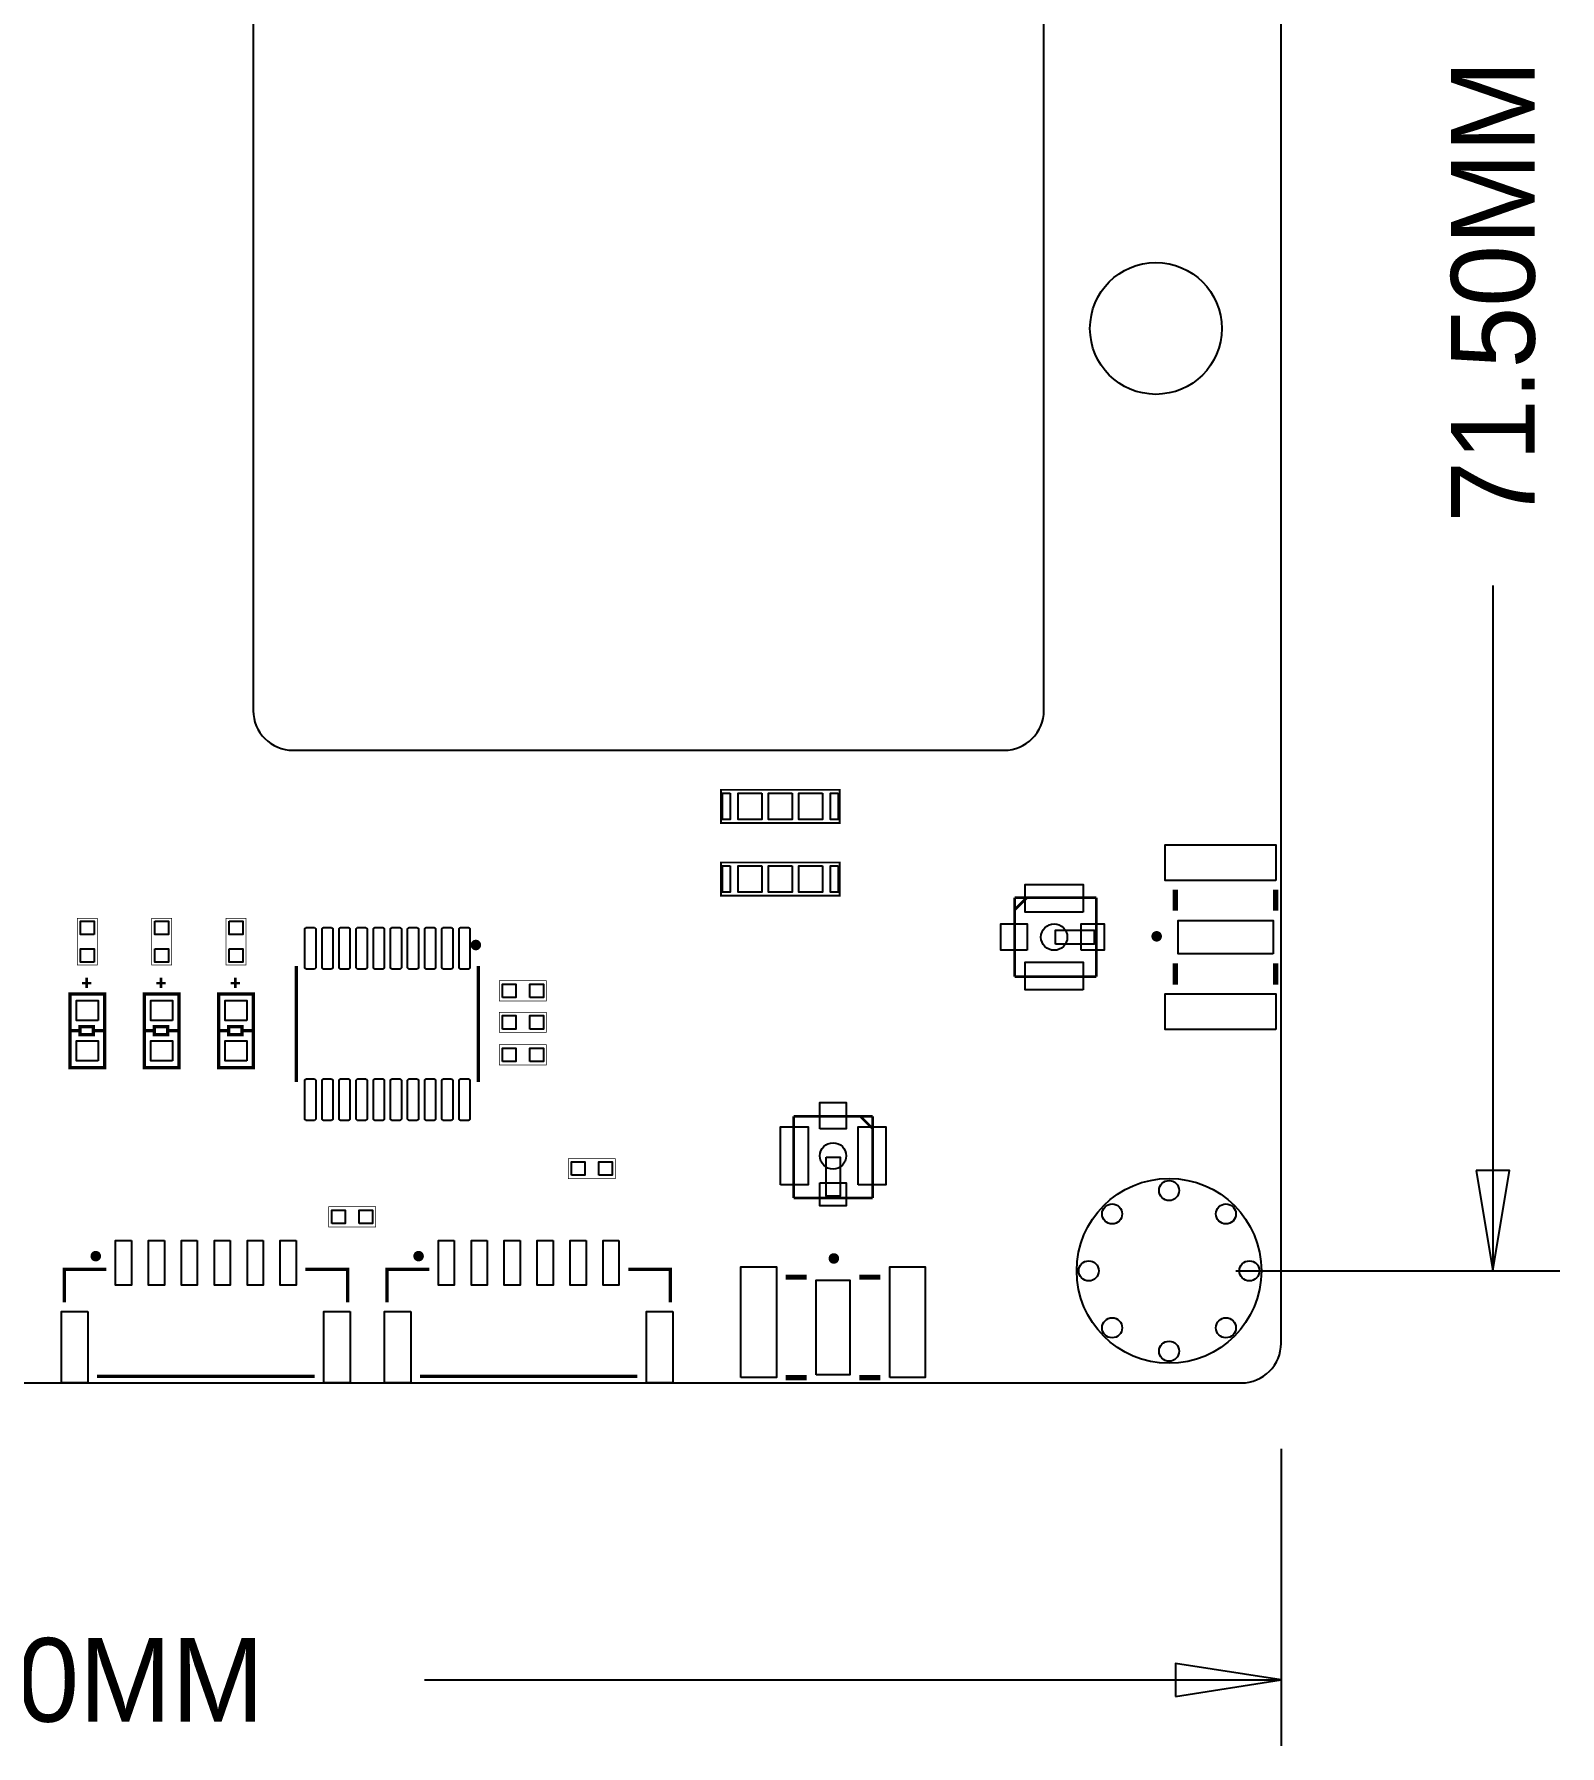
# Model space of a CAD drawing. Extents: x -13 to 91, y -14 to 91.
# Drawn here: x 32.7 to 90.6, y -13.8 to 51.2 of the extents above; entities that cross this region are included whole.
import ezdxf

# ---------------------------------------------------------------- set-up
doc = ezdxf.new("R2010")
doc.units = 0
for name, color, linetype in [('BG_DIMENSION', 85, 'CONTINUOUS'), ('BG_OUTLINE', 3, 'CONTINUOUS'), ('PG_SILKSCREEN_TOP', 7, 'CONTINUOUS'), ('PIN_TOP', 3, 'CONTINUOUS')]:
    doc.layers.add(name, color=color, linetype=linetype)

msp = doc.modelspace()

# ---------------------------------------------------------------- linework, layer by layer
at = {"layer": 'BG_DIMENSION'}
for points in [[(88.0364, 30.2451), (88.0364, 4.25)], [(87.4014, 8.06), (88.0364, 4.25), (88.6714, 8.06), (87.4014, 8.06)], [(78.29, 4.25), (90.5764, 4.25)], [(80, -2.5), (80, -13.7649)], [(76, -11.8899), (80, -11.2649), (76, -10.6399), (76, -11.8899)], [(47.4916, -11.2649), (80, -11.2649)]]:
    msp.add_lwpolyline(points, dxfattribs=at)
at = {"layer": 'BG_OUTLINE'}
for points in [[(1.4999, 0), (78.5001, 0, 0.414214), (80, 1.4999), (80, 78.5001, 0.414214), (78.5001, 80), (1.4999, 80, 0.414214), (0, 78.5001), (0, 1.4999, 0.414214), (1.4999, 0)], [(42.4999, 24), (69.5001, 24, 0.414214), (71, 25.4999), (71, 54.5001, 0.414214), (69.5001, 56), (42.4999, 56, 0.414214), (41, 54.5001), (41, 25.4999, 0.414214), (42.4999, 24)]]:
    msp.add_lwpolyline(points, format="xyb", dxfattribs=at)
at = {"layer": 'PG_SILKSCREEN_TOP'}
for points, const_width in [([(58.75, 21.24), (63.25, 21.24), (63.25, 22.5), (58.75, 22.5), (58.75, 21.24)], 0.07), ([(58.75, 18.48), (63.25, 18.48), (63.25, 19.74), (58.75, 19.74), (58.75, 18.48)], 0.07), ([(69.89, 15.41), (69.89, 18.41)], 0.1001), ([(69.89, 18.41), (72.99, 18.41)], 0.1001), ([(70.354, 18.4083), (69.8908, 17.9452)], 0.1001), ([(69.883, 17.945), (70.327, 18.389)], 0.05), ([(72.99, 18.41), (72.99, 15.41)], 0.1001), ([(75.99, 17.91), (75.99, 18.71)], 0.2), ([(79.8, 17.91), (79.8, 18.71)], 0.2), ([(34.322, 15.9766), (34.322, 17.6276), (35.084, 17.6276), (35.084, 15.8496), (34.322, 15.8496), (34.322, 15.9766)], 0.0254), ([(37.9048, 17.5006), (37.9048, 15.8496), (37.1428, 15.8496), (37.1428, 17.6276), (37.9048, 17.6276), (37.9048, 17.5006)], 0.0254), ([(40.7256, 17.5006), (40.7256, 15.8496), (39.9636, 15.8496), (39.9636, 17.6276), (40.7256, 17.6276), (40.7256, 17.5006)], 0.0254), ([(42.6383, 15.8144), (42.6383, 11.4144)], 0.127), ([(49.5383, 15.8144), (49.5383, 11.4144)], 0.127), ([(75.99, 15.11), (75.99, 15.91)], 0.2), ([(79.8, 15.11), (79.8, 15.91)], 0.2), ([(34.4998, 15.1638), (34.8554, 15.1638)], 0.1), ([(34.6776, 15.367), (34.6776, 14.986)], 0.1), ([(37.3206, 15.1638), (37.6762, 15.1638)], 0.1), ([(37.4984, 15.367), (37.4984, 14.986)], 0.1), ([(40.1414, 15.1638), (40.497, 15.1638)], 0.1), ([(40.3192, 15.367), (40.3192, 14.986)], 0.1), ([(50.4698, 15.2527), (52.1208, 15.2527), (52.1208, 14.4907), (50.3428, 14.4907), (50.3428, 15.2527), (50.4698, 15.2527)], 0.0254), ([(72.99, 15.41), (69.89, 15.41)], 0.1001), ([(35.3634, 11.9634), (34.0426, 11.9634), (34.0426, 14.7574), (35.3634, 14.7574), (35.3634, 11.9634)], 0.127), ([(38.1842, 11.9634), (36.8634, 11.9634), (36.8634, 14.7574), (38.1842, 14.7574), (38.1842, 11.9634)], 0.127), ([(41.005, 11.9634), (39.6842, 11.9634), (39.6842, 14.7574), (41.005, 14.7574), (41.005, 11.9634)], 0.127), ([(50.4698, 14.0589), (52.1208, 14.0589), (52.1208, 13.2969), (50.3428, 13.2969), (50.3428, 14.0589), (50.4698, 14.0589)], 0.0254), ([(34.0934, 13.3604), (34.4236, 13.3604), (34.4236, 13.208), (34.9316, 13.208), (34.9316, 13.5128), (34.4236, 13.5128), (34.4236, 13.3604)], 0.127), ([(34.957, 13.3604), (35.338, 13.3604)], 0.127), ([(36.9142, 13.3604), (37.2444, 13.3604), (37.2444, 13.208), (37.7524, 13.208), (37.7524, 13.5128), (37.2444, 13.5128), (37.2444, 13.3604)], 0.127), ([(37.7778, 13.3604), (38.1588, 13.3604)], 0.127), ([(39.735, 13.3604), (40.0652, 13.3604), (40.0652, 13.208), (40.5732, 13.208), (40.5732, 13.5128), (40.0652, 13.5128), (40.0652, 13.3604)], 0.127), ([(40.5986, 13.3604), (40.9796, 13.3604)], 0.127), ([(50.4698, 12.827), (52.1208, 12.827), (52.1208, 12.065), (50.3428, 12.065), (50.3428, 12.827), (50.4698, 12.827)], 0.0254), ([(61.5, 10.11), (64.5, 10.11)], 0.1001), ([(61.5, 7.01), (61.5, 10.11)], 0.1001), ([(64.4983, 9.646), (64.0352, 10.1092)], 0.1001), ([(64.035, 10.117), (64.479, 9.673)], 0.05), ([(64.5, 10.11), (64.5, 7.01)], 0.1001), ([(53.0847, 8.509), (54.7357, 8.509), (54.7357, 7.747), (52.9577, 7.747), (52.9577, 8.509), (53.0847, 8.509)], 0.0254), ([(43.9928, 6.6802), (45.6438, 6.6802), (45.6438, 5.9182), (43.8658, 5.9182), (43.8658, 6.6802), (43.9928, 6.6802)], 0.0254), ([(64.5, 7.01), (61.5, 7.01)], 0.1001), ([(33.826, 3.0547), (33.826, 4.3047), (35.426, 4.3047)], 0.127), ([(44.576, 3.0547), (44.576, 4.3047), (42.976, 4.3047)], 0.127), ([(46.076, 3.0547), (46.076, 4.3047), (47.676, 4.3047)], 0.127), ([(56.826, 3.0547), (56.826, 4.3047), (55.226, 4.3047)], 0.127), ([(61.2, 4.01), (62, 4.01)], 0.2), ([(64, 4.01), (64.8, 4.01)], 0.2), ([(35.076, 0.2547), (43.326, 0.2547)], 0.127), ([(47.326, 0.2547), (55.576, 0.2547)], 0.127), ([(61.2, 0.2), (62, 0.2)], 0.2), ([(64, 0.2), (64.8, 0.2)], 0.2)]:
    msp.add_lwpolyline(points, dxfattribs=dict(at, const_width=const_width))
for points in [[(71.44, 16.645), (71.44, 17.175), (72.9127, 17.175), (72.9127, 16.645)], [(72.4113, 16.4107), (72.4113, 17.4107), (73.288, 17.4107), (73.288, 16.4107)], [(62.735, 8.56), (63.265, 8.56), (63.265, 7.0873), (62.735, 7.0873)], [(62.5007, 7.5887), (63.5007, 7.5887), (63.5007, 6.712), (62.5007, 6.712)]]:
    msp.add_lwpolyline(points, close=True, dxfattribs=at)
at = {"layer": 'PG_SILKSCREEN_TOP', "const_width": 0.2}
for points in [[(75.38, 16.94, 1), (75.18, 16.94, 1), (75.38, 16.94)], [(49.5451, 16.6106, 1), (49.3451, 16.6106, 1), (49.5451, 16.6106)], [(35.1227, 4.8087, 1), (34.9227, 4.8087, 1), (35.1227, 4.8087)], [(47.3727, 4.8087, 1), (47.1727, 4.8087, 1), (47.3727, 4.8087)], [(63.13, 4.72, 1), (62.93, 4.72, 1), (63.13, 4.72)]]:
    msp.add_lwpolyline(points, format="xyb", dxfattribs=at)
at = {"layer": 'PIN_TOP'}
for points in [[(59.1, 22.37), (59.1, 21.37), (58.8, 21.37), (58.8, 22.37)], [(60.3, 22.37), (60.3, 21.37), (59.4, 21.37), (59.4, 22.37)], [(61.45, 22.37), (61.45, 21.37), (60.55, 21.37), (60.55, 22.37)], [(62.6, 22.37), (62.6, 21.37), (61.7, 21.37), (61.7, 22.37)], [(63.2, 22.37), (63.2, 21.37), (62.9, 21.37), (62.9, 22.37)], [(79.8, 19.06), (75.6, 19.06), (75.6, 20.41), (79.8, 20.41)], [(59.1, 19.61), (59.1, 18.61), (58.8, 18.61), (58.8, 19.61)], [(60.3, 19.61), (60.3, 18.61), (59.4, 18.61), (59.4, 19.61)], [(61.45, 19.61), (61.45, 18.61), (60.55, 18.61), (60.55, 19.61)], [(62.6, 19.61), (62.6, 18.61), (61.7, 18.61), (61.7, 19.61)], [(63.2, 19.61), (63.2, 18.61), (62.9, 18.61), (62.9, 19.61)], [(72.49, 17.86), (70.29, 17.86), (70.29, 18.91), (72.49, 18.91)], [(79.7, 16.275), (76.1, 16.275), (76.1, 17.545), (79.7, 17.545)], [(34.957, 17.0053), (34.449, 17.0053), (34.449, 17.5133), (34.957, 17.5133)], [(37.2698, 17.5133), (37.7778, 17.5133), (37.7778, 17.0053), (37.2698, 17.0053)], [(40.0906, 17.5133), (40.5986, 17.5133), (40.5986, 17.0053), (40.0906, 17.0053)], [(70.365, 16.41), (69.365, 16.41), (69.365, 17.41), (70.365, 17.41)], [(34.957, 15.9639), (34.449, 15.9639), (34.449, 16.4719), (34.957, 16.4719)], [(37.2698, 16.4719), (37.7778, 16.4719), (37.7778, 15.9639), (37.2698, 15.9639)], [(40.0906, 16.4719), (40.5986, 16.4719), (40.5986, 15.9639), (40.0906, 15.9639)], [(72.49, 14.91), (70.29, 14.91), (70.29, 15.96), (72.49, 15.96)], [(50.4571, 14.6177), (50.4571, 15.1257), (50.9651, 15.1257), (50.9651, 14.6177)], [(51.4985, 14.6177), (51.4985, 15.1257), (52.0065, 15.1257), (52.0065, 14.6177)], [(35.1094, 13.7414), (34.2966, 13.7414), (34.2966, 14.5034), (35.1094, 14.5034)], [(37.9302, 13.7414), (37.1174, 13.7414), (37.1174, 14.5034), (37.9302, 14.5034)], [(40.751, 13.7414), (39.9382, 13.7414), (39.9382, 14.5034), (40.751, 14.5034)], [(79.8, 13.41), (75.6, 13.41), (75.6, 14.76), (79.8, 14.76)], [(50.4571, 13.4239), (50.4571, 13.9319), (50.9651, 13.9319), (50.9651, 13.4239)], [(51.4985, 13.4239), (51.4985, 13.9319), (52.0065, 13.9319), (52.0065, 13.4239)], [(35.1094, 12.2174), (34.2966, 12.2174), (34.2966, 12.9794), (35.1094, 12.9794)], [(37.9302, 12.2174), (37.1174, 12.2174), (37.1174, 12.9794), (37.9302, 12.9794)], [(40.751, 12.2174), (39.9382, 12.2174), (39.9382, 12.9794), (40.751, 12.9794)], [(50.4571, 12.192), (50.4571, 12.7), (50.9651, 12.7), (50.9651, 12.192)], [(51.4985, 12.192), (51.4985, 12.7), (52.0065, 12.7), (52.0065, 12.192)], [(62.5, 9.635), (62.5, 10.635), (63.5, 10.635), (63.5, 9.635)], [(61, 7.51), (61, 9.71), (62.05, 9.71), (62.05, 7.51)], [(63.95, 7.51), (63.95, 9.71), (65, 9.71), (65, 7.51)], [(53.072, 7.874), (53.072, 8.382), (53.58, 8.382), (53.58, 7.874)], [(54.1134, 7.874), (54.1134, 8.382), (54.6214, 8.382), (54.6214, 7.874)], [(43.9801, 6.0452), (43.9801, 6.5532), (44.4881, 6.5532), (44.4881, 6.0452)], [(45.0215, 6.0452), (45.0215, 6.5532), (45.5295, 6.5532), (45.5295, 6.0452)], [(36.376, 5.4047), (36.376, 3.7047), (35.776, 3.7047), (35.776, 5.4047)], [(37.626, 5.4047), (37.626, 3.7047), (37.026, 3.7047), (37.026, 5.4047)], [(38.876, 5.4047), (38.876, 3.7047), (38.276, 3.7047), (38.276, 5.4047)], [(40.126, 5.4047), (40.126, 3.7047), (39.526, 3.7047), (39.526, 5.4047)], [(41.376, 5.4047), (41.376, 3.7047), (40.776, 3.7047), (40.776, 5.4047)], [(42.626, 5.4047), (42.626, 3.7047), (42.026, 3.7047), (42.026, 5.4047)], [(48.626, 5.4047), (48.626, 3.7047), (48.026, 3.7047), (48.026, 5.4047)], [(49.876, 5.4047), (49.876, 3.7047), (49.276, 3.7047), (49.276, 5.4047)], [(51.126, 5.4047), (51.126, 3.7047), (50.526, 3.7047), (50.526, 5.4047)], [(52.376, 5.4047), (52.376, 3.7047), (51.776, 3.7047), (51.776, 5.4047)], [(53.626, 5.4047), (53.626, 3.7047), (53.026, 3.7047), (53.026, 5.4047)], [(54.876, 5.4047), (54.876, 3.7047), (54.276, 3.7047), (54.276, 5.4047)], [(59.5, 0.2), (59.5, 4.4), (60.85, 4.4), (60.85, 0.2)], [(62.365, 0.3), (62.365, 3.9), (63.635, 3.9), (63.635, 0.3)], [(65.15, 0.2), (65.15, 4.4), (66.5, 4.4), (66.5, 0.2)], [(34.726, 2.7047), (34.726, 0.0047), (33.726, 0.0047), (33.726, 2.7047)], [(44.676, 2.7047), (44.676, 0.0047), (43.676, 0.0047), (43.676, 2.7047)], [(46.976, 2.7047), (46.976, 0.0047), (45.976, 0.0047), (45.976, 2.7047)], [(56.926, 2.7047), (56.926, 0.0047), (55.926, 0.0047), (55.926, 2.7047)]]:
    msp.add_lwpolyline(points, close=True, dxfattribs=at)
for points in [[(42.9583, 15.7506), (42.9583, 17.2182, -0.414633), (43.0096, 17.2694), (43.317, 17.2694, -0.414633), (43.3683, 17.2182), (43.3683, 15.7506, -0.414633), (43.317, 15.6994), (43.0096, 15.6994, -0.414633)], [(43.6083, 15.7506), (43.6083, 17.2182, -0.414633), (43.6596, 17.2694), (43.967, 17.2694, -0.414633), (44.0183, 17.2182), (44.0183, 15.7506, -0.414633), (43.967, 15.6994), (43.6596, 15.6994, -0.414633)], [(44.2583, 15.7506), (44.2583, 17.2182, -0.414633), (44.3096, 17.2694), (44.617, 17.2694, -0.414633), (44.6683, 17.2182), (44.6683, 15.7506, -0.414633), (44.617, 15.6994), (44.3096, 15.6994, -0.414633)], [(44.9083, 15.7506), (44.9083, 17.2182, -0.414633), (44.9596, 17.2694), (45.267, 17.2694, -0.414633), (45.3183, 17.2182), (45.3183, 15.7506, -0.414633), (45.267, 15.6994), (44.9596, 15.6994, -0.414633)], [(45.5583, 15.7506), (45.5583, 17.2182, -0.414633), (45.6096, 17.2694), (45.917, 17.2694, -0.414633), (45.9683, 17.2182), (45.9683, 15.7506, -0.414633), (45.917, 15.6994), (45.6096, 15.6994, -0.414633)], [(46.2083, 15.7506), (46.2083, 17.2182, -0.414633), (46.2596, 17.2694), (46.567, 17.2694, -0.414633), (46.6183, 17.2182), (46.6183, 15.7506, -0.414633), (46.567, 15.6994), (46.2596, 15.6994, -0.414633)], [(46.8583, 15.7506), (46.8583, 17.2182, -0.414633), (46.9096, 17.2694), (47.217, 17.2694, -0.414633), (47.2683, 17.2182), (47.2683, 15.7506, -0.414633), (47.217, 15.6994), (46.9096, 15.6994, -0.414633)], [(47.5083, 15.7506), (47.5083, 17.2182, -0.414633), (47.5596, 17.2694), (47.867, 17.2694, -0.414633), (47.9183, 17.2182), (47.9183, 15.7506, -0.414633), (47.867, 15.6994), (47.5596, 15.6994, -0.414633)], [(48.1583, 15.7506), (48.1583, 17.2182, -0.414633), (48.2096, 17.2694), (48.517, 17.2694, -0.414633), (48.5683, 17.2182), (48.5683, 15.7506, -0.414633), (48.517, 15.6994), (48.2096, 15.6994, -0.414633)], [(48.8083, 15.7506), (48.8083, 17.2182, -0.414633), (48.8596, 17.2694), (49.167, 17.2694, -0.414633), (49.2183, 17.2182), (49.2183, 15.7506, -0.414633), (49.167, 15.6994), (48.8596, 15.6994, -0.414633)], [(42.9583, 10.0106), (42.9583, 11.4782, -0.414633), (43.0096, 11.5294), (43.317, 11.5294, -0.414633), (43.3683, 11.4782), (43.3683, 10.0106, -0.414633), (43.317, 9.9594), (43.0096, 9.9594, -0.414633)], [(43.6083, 10.0106), (43.6083, 11.4782, -0.414633), (43.6596, 11.5294), (43.967, 11.5294, -0.414633), (44.0183, 11.4782), (44.0183, 10.0106, -0.414633), (43.967, 9.9594), (43.6596, 9.9594, -0.414633)], [(44.2583, 10.0106), (44.2583, 11.4782, -0.414633), (44.3096, 11.5294), (44.617, 11.5294, -0.414633), (44.6683, 11.4782), (44.6683, 10.0106, -0.414633), (44.617, 9.9594), (44.3096, 9.9594, -0.414633)], [(44.9083, 10.0106), (44.9083, 11.4782, -0.414633), (44.9596, 11.5294), (45.267, 11.5294, -0.414633), (45.3183, 11.4782), (45.3183, 10.0106, -0.414633), (45.267, 9.9594), (44.9596, 9.9594, -0.414633)], [(45.5583, 10.0106), (45.5583, 11.4782, -0.414633), (45.6096, 11.5294), (45.917, 11.5294, -0.414633), (45.9683, 11.4782), (45.9683, 10.0106, -0.414633), (45.917, 9.9594), (45.6096, 9.9594, -0.414633)], [(46.2083, 10.0106), (46.2083, 11.4782, -0.414633), (46.2596, 11.5294), (46.567, 11.5294, -0.414633), (46.6183, 11.4782), (46.6183, 10.0106, -0.414633), (46.567, 9.9594), (46.2596, 9.9594, -0.414633)], [(46.8583, 10.0106), (46.8583, 11.4782, -0.414633), (46.9096, 11.5294), (47.217, 11.5294, -0.414633), (47.2683, 11.4782), (47.2683, 10.0106, -0.414633), (47.217, 9.9594), (46.9096, 9.9594, -0.414633)], [(47.5083, 10.0106), (47.5083, 11.4782, -0.414633), (47.5596, 11.5294), (47.867, 11.5294, -0.414633), (47.9183, 11.4782), (47.9183, 10.0106, -0.414633), (47.867, 9.9594), (47.5596, 9.9594, -0.414633)], [(48.1583, 10.0106), (48.1583, 11.4782, -0.414633), (48.2096, 11.5294), (48.517, 11.5294, -0.414633), (48.5683, 11.4782), (48.5683, 10.0106, -0.414633), (48.517, 9.9594), (48.2096, 9.9594, -0.414633)], [(48.8083, 10.0106), (48.8083, 11.4782, -0.414633), (48.8596, 11.5294), (49.167, 11.5294, -0.414633), (49.2183, 11.4782), (49.2183, 10.0106, -0.414633), (49.167, 9.9594), (48.8596, 9.9594, -0.414633)]]:
    msp.add_lwpolyline(points, format="xyb", close=True, dxfattribs=at)
for centre, radius in [((75.25, 40), 2.5), ((71.39, 16.91), 0.5), ((63, 8.61), 0.5), ((75.75, 4.25), 3.5052), ((75.75, 7.298), 0.381), ((73.591, 6.409), 0.381), ((77.909, 6.409), 0.381), ((72.702, 4.25), 0.381), ((78.798, 4.25), 0.381), ((73.591, 2.091), 0.381), ((77.909, 2.091), 0.381), ((75.75, 1.202), 0.381)]:
    msp.add_circle(centre, radius, dxfattribs=at)

# ---------------------------------------------------------------- texts
at = {"layer": 'BG_DIMENSION', "width": 0.992}
msp.add_text('71.50MM', height=3.175, rotation=90, dxfattribs=at).set_placement((89.6239, 32.6263))
msp.add_text('80.00MM', height=3.175, dxfattribs=at).set_placement((23.8506, -12.8524))

doc.saveas('drawing.dxf')
